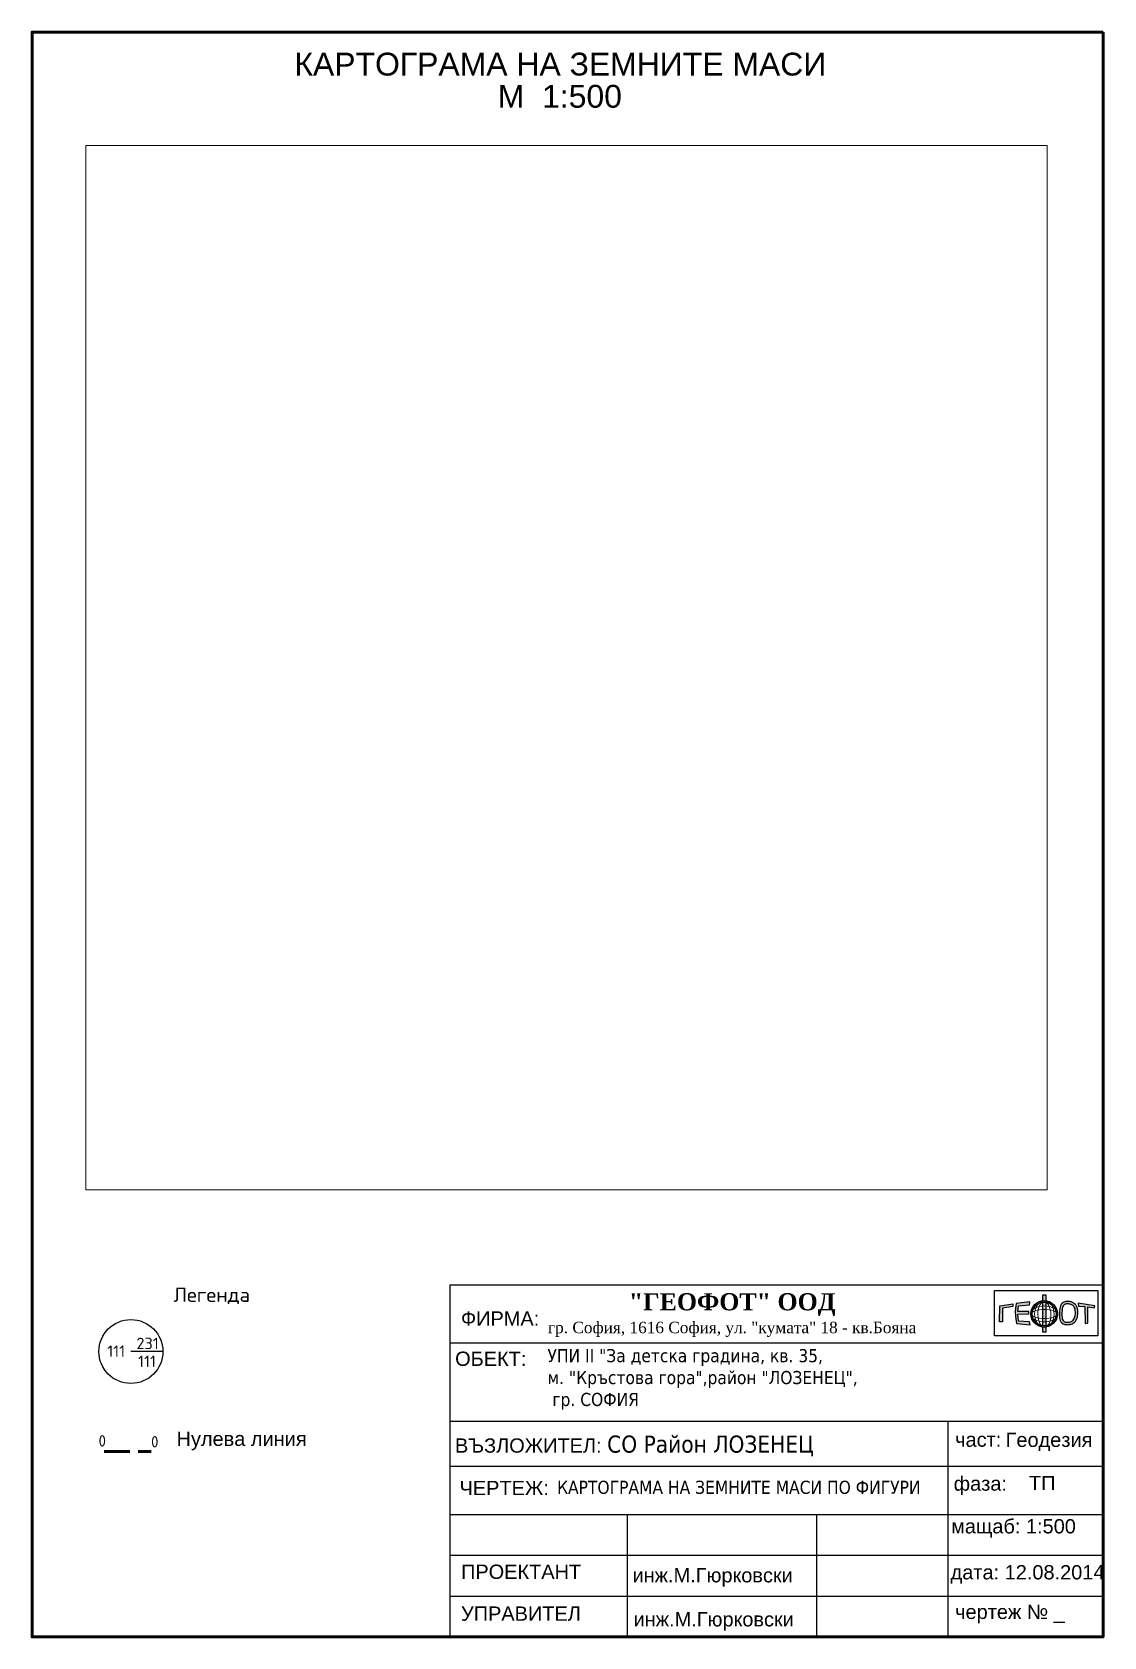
# Paper-space layout 'KARTOGR-F' of a CAD drawing. Header units: metres, sheet in millimetres. Extents: x 12 to 199, y 4 to 285.
import ezdxf
from ezdxf.enums import TextEntityAlignment as Align

# ---------------------------------------------------------------- set-up
doc = ezdxf.new("R2010")
doc.units = ezdxf.units.M
doc.linetypes.add('LTYPE000', pattern=[0])
doc.linetypes.add('LTYPE230', pattern=[4, 3, -1])
for name, color, linetype, lineweight in [('ANNO-KARTOGR', 7, 'Continuous', 25), ('LAYER002', 7, 'Continuous', 25), ('LAYER002 @ 1', 7, 'Continuous', 25), ('ViK', 7, 'Continuous', 25), ('ViK @ 1 (1)', 7, 'Continuous', 25)]:
    doc.layers.add(name, color=color, linetype=linetype, lineweight=lineweight)
doc.layers.add('LAYER230', color=1, linetype='LTYPE230')
doc.layers.add('TEXT031', color=250, linetype='LTYPE000')
doc.styles.add('2.5mm', font='simplex.shx', dxfattribs={"height": 2.5})
doc.styles.add('2.5mm-R', font='arial.ttf', dxfattribs={"height": 2.5})
doc.styles.add('2mm', font='simplex.shx', dxfattribs={"width": 0.9, "height": 2})
doc.styles.add('3mm-R', font='arial.ttf', dxfattribs={"height": 3})
doc.styles.add('4mm-R', font='arial.ttf', dxfattribs={"height": 4})
doc.styles.get("Standard").update_dxf_attribs({"font": 'arial.ttf', "height": 2})

# ---------------------------------------------------------------- blocks, each defined once
blk = doc.blocks.new('KARTOGR')
at = {"layer": 'ANNO-KARTOGR', "flags": 128}
blk.add_lwpolyline([(5.6, 0), (0, 0)], dxfattribs=at)
at = {"layer": 'ANNO-KARTOGR'}
blk.add_circle((0, 0), 5.6, dxfattribs=at)
at = {"layer": 'ANNO-KARTOGR', "style": '2mm'}
for tag, p in [('NUMBER', (-2.566584768145219, -0.9343779389746487)), ('AREA', (2.831007436804668, -2.719172950368375))]:
    blk.add_attdef(tag, text='', height=2, dxfattribs=at).set_placement(p, align=Align.CENTER)
at = {"layer": 'ANNO-KARTOGR', "color": 1, "style": '2mm'}
blk.add_attdef('KOTA', text='', height=2, dxfattribs=at).set_placement((2.921694179697987, 0.4162776437588036), align=Align.CENTER)

psp = doc.layouts.new('KARTOGR-F')

# ---------------------------------------------------------------- hatches: boundary and pattern name
at = {"layer": 'TEXT031', "transparency": 33554687}
h = psp.add_hatch(color=256, dxfattribs=at)
h.dxf.hatch_style = 1
h.paths.add_polyline_path([(183.5283995862389, 62.01016693818065), (181.2305634762431, 61.63054029899331), (181.2115728329206, 58.87824832624437), (181.6863323501582, 58.85926704085114), (181.6863323501582, 61.23193237441274), (183.5283995862389, 61.55461515742036)])
h.paths.add_polyline_path([(186.4908983665789, 62.33284879079702), (184.1171007766659, 62.08609208068492), (183.927197625422, 60.71943673654141), (183.9651778186942, 59.77037060330304), (184.1360914199884, 58.55556554323675), (186.5288796532238, 58.34677140391113), (186.4339275299842, 58.8402857554579), (184.5348894591714, 58.95417346781733), (184.4209477878446, 60.18795981420817), (186.3389754086072, 60.26388495578112), (186.3389754086072, 60.64351159496846), (184.4019571445222, 60.64351159496846), (184.4969092658991, 61.64952158438655), (186.4529181733067, 61.80137186753245)])
edge = h.paths.add_edge_path()
edge.add_line((189.2914767484451, 63.59186745877059), (188.7981646391834, 63.59186745877059))
edge.add_line((188.7981646391834, 63.59186745877059), (188.7981646391834, 62.5546080095196))
edge.add_arc((189.0080867587906, 60.24004123691675), 2.324066832330243, 82.99608816765328, 95.18232375418648, ccw=False)
edge.add_line((189.2914767484451, 62.54676548461111), (189.2914767484451, 63.59186745877059))
edge = h.paths.add_edge_path()
edge.add_arc((189.0080867587906, 60.24004123691674), 2.324066832330256, 82.99608816765335, 95.18232375418648)
edge.add_line((188.7981646391834, 62.5546080095196), (188.7981646391834, 62.27528940243903))
edge.add_arc((189.0506026748965, 61.16174464357483), 1.141799847551492, 77.82138452332549, 102.77293374459748, ccw=False)
edge.add_line((189.2914767484451, 62.27784794191271), (189.2914767484451, 62.54676548461111))
edge = h.paths.add_edge_path()
edge.add_arc((189.0448861823932, 62.26394181636319), 0.2469823629201062, -182.63337731410888, 3.2276955820307762, ccw=False)
edge.add_line((188.7981646391834, 62.27528940243903), (188.7981646391834, 58.25138525566581))
edge.add_arc((189.020377469297, 59.42181616834429), 1.191338349596995, 259.2500199289083, 283.1533784238509)
edge.add_line((189.2914767484451, 58.26173330748225), (189.2914767484451, 62.27784794191271))
edge = h.paths.add_edge_path()
edge.add_arc((189.0080867591572, 60.24004123474822), 2.324066834523029, 95.18232375835952, 179.9999999882257)
edge.add_arc((189.008086759667, 60.24004123523777), 2.324066835032852, 180.0000000002946, 264.8176762301599)
edge.add_line((188.7981646391834, 57.92547446000071), (188.7981646391834, 58.25138525566581))
edge.add_arc((188.9080385566108, 60.17177690585021), 1.923532263266932, 178.0122787454858, 266.725430452758, ccw=False)
edge.add_arc((189.0581629504864, 60.21907170167226), 2.072590252516638, 97.20651674446339, 179.4630375437148, ccw=False)
edge.add_line((188.7981646391834, 62.27528940243903), (188.7981646391834, 62.5546080095196))
edge = h.paths.add_edge_path()
edge.add_line((189.2914767484451, 62.54676548461111), (189.2914767484451, 62.27784794191271))
edge.add_arc((188.8165151622243, 60.08350612178106), 2.245155792359212, 4.058447159739103, 77.78682760477972, ccw=False)
edge.add_arc((189.109245093206, 60.20043573624997), 1.947248182302676, -84.63016283752, 1.234994763300108, ccw=False)
edge.add_line((189.2914767484451, 58.26173330748225), (189.2914767484451, 57.9333169849092))
edge.add_arc((189.0080867589551, 60.2400412350392), 2.324066834727649, 277.0039118209995, 360.0000000046007)
edge.add_arc((189.0080867594814, 60.24004123494677), 2.32406683420129, 6.879347412205689e-09, 82.99608819048056)
edge = h.paths.add_edge_path()
edge.add_arc((189.0507779087876, 57.97256705424839), 0.376235369711276, 50.2263716737591, 132.1770266790008)
edge.add_line((188.7981646391834, 58.25138525566581), (188.7981646391834, 57.92547446000071))
edge.add_arc((189.0080867587906, 60.24004123260356), 2.324066832330243, 264.8176762458135, 277.0039118323467)
edge.add_line((189.2914767484451, 57.9333169849092), (189.2914767484451, 58.26173330748225))
edge = h.paths.add_edge_path()
edge.add_arc((189.0080867587906, 60.24004123260356), 2.324066832330242, 264.8176762458135, 277.0039118323467, ccw=False)
edge.add_line((188.7981646391834, 57.92547446000071), (188.7981646391834, 57.04098916588964))
edge.add_line((188.7981646391834, 57.04098916588964), (189.2914767484451, 57.04098916588964))
edge.add_line((189.2914767484451, 57.04098916588964), (189.2914767484451, 57.9333169849092))
edge = h.paths.add_edge_path()
edge.add_arc((191.1033911304652, 60.43326927001115), 3.817138007548642, 358.9044859896673, 367.2949593268845)
edge.add_arc((192.7139173982665, 60.63943842539751), 2.193469143552521, 7.294959482342215, 23.02984702984564)
edge.add_arc((193.4986772575662, 60.97303179273457), 1.340748455695443, 23.02984696874708, 43.19651998738655)
edge.add_arc((193.5037737497976, 60.97781713832528), 1.333757478261151, 43.19651988362691, 59.78904962191966)
edge.add_arc((192.9939623458795, 60.1022583849244), 2.346926170149022, 59.78904972458659, 72.27848639002703)
edge.add_arc((193.1183928698767, 60.49164588705732), 1.938140673684775, 72.27848641987394, 83.54424130067521)
edge.add_arc((193.0700117457749, 60.06407519460495), 2.368439907025414, 83.54424117941467, 93.73236577730984)
edge.add_arc((193.0008003324001, 61.12504066164354), 1.305219355122028, 93.73236587215601, 120.571863766303)
edge.add_arc((192.8622957978059, 61.35950174246315), 1.032904271951356, 120.5718638175023, 150.8174752148291)
edge.add_arc((193.2894088069216, 61.12096727563042), 1.522112013532584, 150.817475078421, 168.2262545520715)
edge.add_arc((197.5751601657239, 60.22767654025947), 5.899969143153819, 168.2262545930023, 177.0433088382617)
edge.add_arc((198.4842750109289, 60.18072089561632), 6.810295806685037, 177.0433088540956, 185.1968680118495)
edge.add_arc((193.2906522516013, 59.70835044972725), 1.595235768262192, 185.1968680248286, 202.0905992410115)
edge.add_arc((193.0570406264876, 59.61353525480082), 1.343116128850297, 202.0905993455713, 225.7775883367244)
edge.add_arc((192.7597106355176, 59.30802330288978), 0.9168032434120033, 225.7775881943789, 254.5451314442769)
edge.add_arc((193.086847367732, 60.49125870577208), 2.144428780861431, 254.5451314169676, 261.7995639505172)
edge.add_arc((193.0845111920426, 60.47504768185208), 2.128050288458671, 261.7995640976356, 269.081897398599)
edge.add_arc((193.0916671496375, 60.92158914779166), 2.574649088874185, 269.0818973230201, 279.8413944477809)
edge.add_arc((193.2210725616329, 60.17562533159243), 1.817544224451676, 279.8413943695534, 292.6551259802317)
edge.add_arc((193.4391126675484, 59.65323483653029), 1.251475927230467, 292.6551260470449, 311.830675206432)
edge.add_arc((193.2407450647203, 59.87485801705802), 1.548909180245286, 311.8306752152052, 329.0514722348674)
edge.add_arc((192.6648300997047, 60.2201988562605), 2.220428608221924, 329.0514720758878, 339.6146341993538)
edge.add_arc((192.1331110128652, 60.41778881624896), 2.787673687176027, 339.6146345491566, 349.0392986951491)
edge.add_arc((192.1572338297873, 60.41311699648912), 2.763102643320949, 349.0392984438627, 358.9044860143028)
edge = h.paths.add_edge_path(flags=16)
edge.add_arc((197.5751601670814, 60.22767654649365), 5.465580777415397, 168.2262546598072, 177.0433089050766, ccw=False)
edge.add_arc((193.2894088074523, 61.12096727821751), 1.087723647728896, 150.8174752007984, 168.22625467445, ccw=False)
edge.add_arc((192.8622957979298, 61.3595017415752), 0.5985159074868814, 120.57186382947731, 150.8174752268065, ccw=False)
edge.add_arc((193.000800331159, 61.12504066096061), 0.8708309897868063, 93.73236578438639, 120.5718636785341, ccw=False)
edge.add_arc((193.070011750965, 60.06407520101146), 1.934051535034424, 83.54424132241041, 93.73236592027672, ccw=False)
edge.add_arc((193.1183928620164, 60.49164588341955), 1.5037523131417, 72.27848618775141, 83.544241068556, ccw=False)
edge.add_arc((192.9939623496101, 60.10225837910549), 1.912537808155444, 59.7890498859345, 72.27848655138939, ccw=False)
edge.add_arc((193.5037737528545, 60.97781714100071), 0.8993691092658851, 43.19651986776148, 59.789049606063486, ccw=False)
edge.add_arc((193.4986772569519, 60.97303179150536), 0.9063600920493263, 23.02984702381218, 43.196520042455575, ccw=False)
edge.add_arc((192.7139173987465, 60.63943842793397), 1.759080777426052, 7.294959426870605, 23.029846974373015, ccw=False)
edge.add_arc((191.1033911295866, 60.4332692723336), 3.382749642797021, -1.0955140584807737, 7.294959278748877, ccw=False)
edge.add_arc((192.1572338337152, 60.41311699727913), 2.328714273734455, 349.03929841357376, 358.9044859843933, ccw=False)
edge.add_arc((192.1331110088331, 60.41778881893624), 2.353285325765021, 339.6146345574496, 349.039298703059, ccw=False)
edge.add_arc((192.6648301019222, 60.22019885092321), 1.786040238157458, 329.0514721732306, 339.6146342966718, ccw=False)
edge.add_arc((193.2407450624616, 59.87485802142649), 1.114520819011142, 311.83067512355683, 329.0514721432446, ccw=False)
edge.add_arc((193.4391126665535, 59.65323483758061), 0.817087562681043, 292.65512600653096, 311.83067516590387, ccw=False)
edge.add_arc((193.2210725625733, 60.1756253258532), 1.383155852891123, 279.8413943589846, 292.65512596966437, ccw=False)
edge.add_arc((193.0916671498605, 60.92158914797426), 2.140260723270926, 269.08189732393805, 279.84139444865474, ccw=False)
edge.add_arc((193.0845111933398, 60.47504768888707), 1.693661929724142, 261.7995640921658, 269.0818973865218, ccw=False)
edge.add_arc((193.0868473629129, 60.49125869895622), 1.710040407545232, 254.5451315042258, 261.7995640443716, ccw=False)
edge.add_arc((192.7597106348687, 59.30802330585227), 0.4824148806318889, 225.7775883603521, 254.5451316102615, ccw=False)
edge.add_arc((193.0570406286278, 59.61353525068232), 0.9087277629408974, 202.0905990643345, 225.7775880554732, ccw=False)
edge.add_arc((193.2906522508729, 59.70835044990304), 1.160847401309794, 185.1968680151855, 202.0905992313678, ccw=False)
edge.add_arc((198.4842750058567, 60.18072089179174), 6.375907435044343, 177.0433088191987, 185.1968679769445, ccw=False)
h.paths.add_polyline_path([(196.627256482401, 61.45431357877942), (197.7575573339398, 61.32486160355302), (197.8870706535215, 61.65437563764544), (194.9435789450342, 62.1133416478956), (195.0259962133402, 61.6073019381115), (196.1445233258689, 61.53669185447188), (196.1916193771447, 58.57106740749123), (196.6625776994313, 58.62990929907801)])

# ---------------------------------------------------------------- linework, layer by layer
at = {"layer": 'LAYER002', "lineweight": 50}
psp.add_lwpolyline([(199.3204769245619, 284.723129978677), (11.80003009948837, 284.723129978677), (11.80003009948837, 3.670404751549086), (199.3204769245619, 3.670404751549086)], close=True, dxfattribs=at)
at = {"layer": 'LAYER230', "lineweight": 50, "ltscale": 1.5, "flags": 128}
psp.add_lwpolyline([(24.39207783223014, 36.14920702036284), (32.65514322420461, 36.14920702036284)], dxfattribs=at)
at = {"layer": 'TEXT031'}
for points in [[(180.3098321142877, 64.30883031128587), (198.4152703094567, 64.30883031128587), (198.4152703094567, 56.41943751810732), (180.3098321142877, 56.41943751810732)], [(188.7981646391834, 63.59186745877059), (189.2914767484451, 63.59186745877059), (189.2914767484451, 57.04098916588964), (188.7981646391834, 57.04098916588964)]]:
    psp.add_lwpolyline(points, close=True, dxfattribs=at)
at = {"layer": 'TEXT031', "flags": 128}
for points in [[(181.2115728329206, 58.87824832624437), (181.2305634762431, 61.63054029899331), (183.5283995862389, 62.01016693818065), (183.5283995862389, 61.55461515742036), (181.6863323501582, 61.23193237441274), (181.6863323501582, 58.85926704085114)], [(184.1171007766659, 62.08609208068492), (183.927197625422, 60.71943673654141), (183.9651778186942, 59.77037060330304), (184.1360914199884, 58.55556554323675), (186.5288796532238, 58.34677140391113), (186.4339275299842, 58.8402857554579), (184.5348894591714, 58.95417346781733), (184.4209477878446, 60.18795981420817), (186.3389754086072, 60.26388495578112), (186.3389754086072, 60.64351159496846), (184.4019571445222, 60.64351159496846), (184.4969092658991, 61.64952158438655), (186.4529181733067, 61.80137186753245), (186.4908983665789, 62.33284879079702)], [(196.1916193771447, 58.57106740749123), (196.6625776994313, 58.62990929907801), (196.627256482401, 61.45431357877942), (197.7575573339398, 61.32486160355302), (197.8870706535215, 61.65437563764544), (194.9435789450342, 62.1133416478956), (195.0259962133402, 61.6073019381115), (196.1445233258689, 61.53669185447188)]]:
    psp.add_lwpolyline(points, close=True, dxfattribs=at)
for points in [[(192.9158357582326, 62.42749165347459, 0.1176477253143058), (192.3369414001043, 62.24882395169379, 0.1327429085392966), (191.9604972037757, 61.8631390433261, 0.07610656328156867), (191.7993205203945, 61.43155040475222, 0.03849064819766795), (191.6830450068499, 60.53200341178717, 0.03559163058644731), (191.7019739370132, 59.56385695817562, 0.07384660707737216), (191.8125221873904, 59.10842656320574, 0.1037235769180512), (192.1202903609062, 58.65100739779564, 0.1261855016130094), (192.5154015957648, 58.42437106347325, 0.03166400911905793), (192.7809736239994, 58.36875639739128, 0.03178587171095604), (193.0504129580493, 58.34727059281113, 0.04698168418658897), (193.5317297294075, 58.38482686946782, 0.05596878274778388), (193.9211604125137, 58.49832273251059, 0.08386490792564107), (194.2737613725747, 58.72073629195484, 0.07528163547004386), (194.5691354940916, 59.07830386585238, 0.04612315456225057), (194.7461954611624, 59.44675109698119, 0.04114605155702782), (194.8699314738894, 59.88775263796242, 0.04307160645390776), (194.9198314114744, 60.36028879205378, 0.03662671165327167), (194.889631762662, 60.9179593191916, 0.06876447781650731), (194.7325696512396, 61.49754678993168, 0.08822152507326951), (194.4760965626026, 61.89077790337296, 0.07252532820474071), (194.174900663578, 62.13042187387737, 0.05454945806431295), (193.708344958284, 62.33781646541001, 0.04919575954751795), (193.3363096299852, 62.4174967526892, 0.04448338574306385)], [(192.9441127083535, 61.99402462294938, 0.1176477253143048), (192.5578794325972, 61.87481908849122, 0.1327429085392953), (192.3397490154291, 61.65133414487036, 0.07610656328156826), (192.2245697859014, 61.34291455126049, 0.03849064819766818), (192.1168551198477, 60.5095971839005, 0.03559163058644716), (192.134576685288, 59.60320304962488, 0.07384660707737434), (192.2150222542966, 59.2717879691595, 0.1037235769180521), (192.4232525597597, 58.96230654208603, 0.1261855016130101), (192.6311570811356, 58.84305223053934, 0.03166400911905781), (192.8429332445646, 58.79870320553573, 0.03178587171095549), (193.0573732625032, 58.78160319174322, 0.04698168418658844), (193.4574834700013, 58.81282306718322, 0.05596878274778126), (193.7538412264819, 58.89919371227415, 0.08386490792563914), (193.9840540918792, 59.04440733487399, 0.07528163547004053), (194.1965911551649, 59.30169582529606, 0.04612315456224968), (194.3390124081905, 59.59806274226548, 0.0411460515570291), (194.4434672962213, 59.97034535905959, 0.0430716064539092), (194.4855224467153, 60.36859393282475, 0.03662671165327098), (194.4587595030005, 60.86280183749886, 0.06876447781650927), (194.3328015241111, 61.32760946056487, 0.08822152507327026), (194.1594230118478, 61.59343783906343, 0.0725253282047395), (193.9563229042376, 61.75503272260221, 0.05454945806431202), (193.5761211584593, 61.92404101951661, 0.04919575954751666), (193.2874687440033, 61.98586285742613, 0.0444833857430636)]]:
    psp.add_lwpolyline(points, format="xyb", close=True, dxfattribs=at)
at = {"layer": 'TEXT031'}
for centre, radius in [((189.0080867591585, 60.24004123522582), 2.324066834359516), ((189.0069850954131, 60.23606738726916), 2.078646315504837)]:
    psp.add_circle(centre, radius, dxfattribs=at)
at = {"layer": 'TEXT031', "lineweight": 20}
for centre, major_axis, ratio in [((189.0390454565079, 60.19724567345652), (0.03253137431634968, 2.30855262121997), 0.7354689928577478), ((189.0390454565079, 60.13221635408077), (-0.03253016967371875, 2.211007105383048), 0.514807644361129), ((189.0496101715506, 60.236128856608), (2.372456932311852, 0), 0.5857852453323146), ((189.0210432772429, 60.23436679429683), (2.238723530359276, 0), 0.3586603541678958)]:
    psp.add_ellipse(centre, major_axis=major_axis, ratio=ratio, dxfattribs=at)
at = {"layer": 'ViK', "linetype": 'Continuous'}
for p, q in [((84.96358825222501, 65.33278797357025), (84.96358825222501, 17.02307266159596)), ((84.96358825222501, 65.33278797357025), (199.3204769245619, 65.33278797357025)), ((199.3204769264246, 17.02307266345861), (199.3204769245619, 65.33278797357025)), ((84.96358825222501, 55.19817188637944), (199.3204769245619, 55.19817188637944)), ((84.96358825222501, 41.45904972008111), (199.3204769245619, 41.45904972008111)), ((172.1782153654183, 17.02307266159596), (172.1782153672809, 41.35106070874872)), ((84.96358825222501, 33.57040475099029), (199.3204769245619, 33.57040475099029)), ((84.96358825222501, 25.12040475126969), (199.3204769264246, 25.12040475126969)), ((115.9735031887228, 25.12040475126969), (115.9735031887228, 10.82040475145595)), ((149.2020651246692, 10.82040474959331), (149.2020651246692, 25.12040475126969)), ((84.96358825222501, 17.97040475136282), (199.3204769264246, 17.97040475136282)), ((84.96358825222501, 17.07600288162621), (84.96358825222501, 3.670404751549086)), ((115.9735031887228, 17.97040475136282), (115.9735031887228, 3.670404751549086)), ((149.2020651246692, 3.67040474968644), (149.2020651246692, 17.97040475136282)), ((172.1782153654183, 3.67040474968644), (172.1782153654183, 17.07600288069489)), ((199.3204769245619, 3.670404751549086), (199.3204769264246, 17.07600288162621)), ((84.96358825222501, 10.82040475099029), (199.3204769245619, 10.82040475099029)), ((84.96358825222501, 3.670404751549086), (199.3204769245619, 3.670404751549086))]:
    psp.add_line(p, q, dxfattribs=at)

# ---------------------------------------------------------------- block references
at = {"layer": 'LAYER002 @ 1'}
psp.add_blockref('KARTOGR', (29.09311070025569, 53.65033645821279), dxfattribs=at).add_auto_attribs({'AREA': '111', 'KOTA': '231', 'NUMBER': '111'})

# ---------------------------------------------------------------- texts
at = {"color": 7, "insert": (102.0358798319487, 54.0783789072259), "char_height": 2.3003136, "width": 73.57335798166288, "attachment_point": 1, "style": '2.5mm'}
psp.add_mtext('{\\fTahoma|b0|i0|c204|p34;УПИ\\fTahoma|b0|i0|c0|p34; II \\fTahoma|b0|i0|c204|p34;"За детска градина\\fTahoma|b0|i0|c0|p34;, \\fTahoma|b0|i0|c204|p34;кв\\fTahoma|b0|i0|c0|p34;. 35, \\fTahoma|b0|i0|c204|p34;\\Pм. "Кръстова гора"\\fTahoma|b0|i0|c0|p34;,\\fTahoma|b0|i0|c204|p34;район "ЛОЗЕНЕЦ"\\fTahoma|b0|i0|c0|p34;,\\fTahoma|b0|i0|c204|p34;\\P\\fTahoma|b0|i0|c0|p34; \\fTahoma|b0|i0|c204|p34;гр\\fTahoma|b0|i0|c0|p34;. \\fTahoma|b0|i0|c204|p34;СОФИЯ}', dxfattribs=at)
at = {"linetype": 'Continuous', "insert": (103.7112988398674, 31.02144555407722), "char_height": 2.3003136, "width": 81.32959864107735, "attachment_point": 1}
psp.add_mtext('{\\fTahoma|b0|i0|c204|p32;КАРТОГРАМА НА ЗЕМНИТЕ МАСИ ПО ФИГУРИ}', dxfattribs=at)
at = {"layer": 'ANNO-KARTOGR', "char_height": 2, "attachment_point": 1, "style": '2mm'}
for insert in [(23.44480712789573, 39.00707278617745), (32.63366808785349, 38.84824024172326)]:
    psp.add_mtext_dynamic_manual_height_columns('{\\C1;0}', width=0.6789070477386758, gutter_width=10, heights=[0], dxfattribs=dict(at, insert=insert))
at = {"layer": 'LAYER002'}
for s, width, gutter_width, heights, insert, char_height, attachment_point, style in [('КАРТОГРАМА НА ЗЕМНИТЕ МАСИ', 169.2962888569266, 15, [14.13888830368637], (104.2859601100073, 279.0873875705317), 4, 5, '4mm-R'), ('М  1:500', 169.2962888569266, 15, [14.13888830368637], (104.2051010829928, 273.4521009417235), 4, 5, '4mm-R'), ('Легенда', 30.43511958182307, 10, [0], (36.54995646736927, 64.8391038127728), 2.5, 1, '2.5mm'), ('Нулева линия', 28.15878264933201, 10, [0], (37.09641831414251, 39.6113744872074), 2.5, 1, '2.5mm-R')]:
    psp.add_mtext_dynamic_manual_height_columns(s, width=width, gutter_width=gutter_width, heights=heights, dxfattribs=dict(at, insert=insert, char_height=char_height, attachment_point=attachment_point, style=style))
at = {"layer": 'ViK @ 1 (1)', "insert": (134.3759527853961, 63.86381231783571), "char_height": 3, "width": 71.9889793405598, "attachment_point": 2, "style": '3mm-R'}
psp.add_mtext('{\\fTimes New Roman|b1|i0|c204|p18;"ГЕОФОТ" ООД\\fTimes New Roman|b1|i0|c0|p18;\\P\\fTimes New Roman|b0|i0|c204|p18;\\H0.66667x;гр. София, 1616 София, ул. "кумата" 18 - кв.Бояна}', dxfattribs=at)
at = {"layer": 'ViK @ 1 (1)', "linetype": 'Continuous', "char_height": 2.5, "attachment_point": 1, "style": '2.5mm-R'}
for s, insert, width in [('ФИРМА:                          ', (86.89460352391848, 60.67945191426816), 31.3577427752316), ('ОБЕКТ:', (85.86848565705964, 53.63573267287256), 10.53770882450044), ('Геодезия', (182.2513544766882, 39.43943477212133), 6.791175602003932), ('ВЪЗЛОЖИТЕЛ: {\\fTahoma|b0|i0|c204|p32;\\H1.2x;СО Район ЛОЗЕНЕЦ}', (85.84536437460133, 38.93591843801232), 87.61318033002317), ('част:', (173.4197208504463, 39.47045915270837), 8.387216391041875), ('ЧЕРТЕЖ:', (86.6429704337063, 31.00018925622567), 13.00856637395918), ('фаза:', (173.1635488975132, 31.7740461479375), 9.917489975690842), ('ТП', (186.3366462416286, 31.8695569781089), 5.156979482620955), ('мащаб: 1:500', (172.7160060922886, 24.29505005920919), 27.67193228192627), ('ПРОЕКТАНТ', (86.90184913718053, 16.33147565251829), 19.26021905615926), ('инж.М.Гюрковски', (116.9256489700908, 15.72099378774556), 31.94165021144727), ('дата: 12.08.2014', (172.6263839974692, 16.24153861721595), 28.01546952740455), ('УПРАВИТЕЛ', (86.90184913718053, 8.998725362817368), 17.22774448618293), ('чертеж № _', (173.4197208504463, 9.308682960222086), 23.79010484740138), ('инж.М.Гюрковски', (117.1094362153942, 8.006250500443002), 28.3329060729593)]:
    psp.add_mtext(s, dxfattribs=dict(at, insert=insert, width=width))

# ---------------------------------------------------------------- viewports
at = {"layer": 'LAYER002', "view_target_point": (37643.7728603218, 30803.82042931486)}
vp = psp.add_viewport(center=(105.3635705189474, 173.4219346809528), size=(168.3382193515877, 182.8884186279744), view_center_point=(147.0367857348764, 197.3584837633908), view_height=91.44420931398719, dxfattribs=at)
vp.frozen_layers = ['LAYER002 @ 1']

doc.saveas('drawing.dxf')
